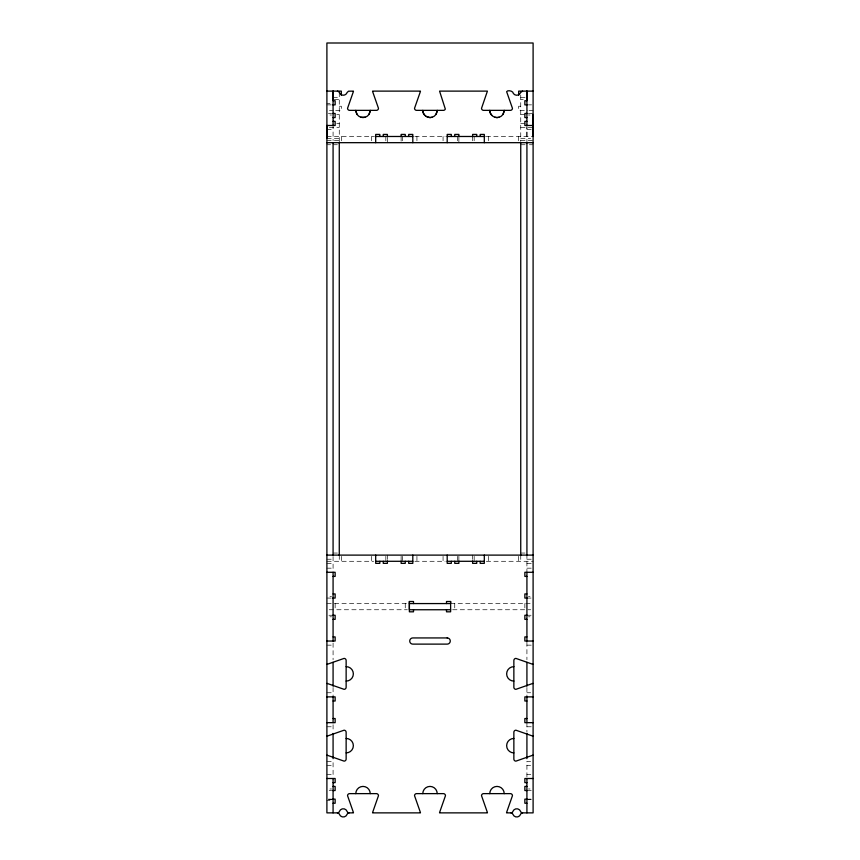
<?xml version="1.0" encoding="UTF-8"?>
<svg xmlns="http://www.w3.org/2000/svg" width="860" height="860" viewBox="0 0 860 860"><rect width="100%" height="100%" fill="white"/><g stroke="black" fill="none" stroke-linecap="round" stroke-linejoin="round"><path stroke-width="0.64" stroke-dasharray="4.3 3.22" d="M526.922 136.482L526.922 127.43M326.897 800.671L329.982 800.585M333.078 97.309L339.27 97.309M520.741 97.309L525.686 97.309M334.314 99.362L339.27 99.362M520.741 99.362L523.213 99.362M326.897 104.866L331.605 104.866M528.395 104.866L531.566 104.866M339.259 106.242L341.323 106.242L341.323 110.359L334.314 110.359M520.73 106.242L518.677 106.242L518.677 110.359L527.857 110.359M329.52 110.359L333.454 110.359M529.169 110.359L533.103 110.359M328.434 113.456L331.605 113.456M528.395 113.456L533.103 113.456M336.787 114.487L339.27 114.487M520.73 114.487L525.686 114.487M329.982 115.004L331.53 115.004M528.47 115.004L530.018 115.004M336.787 123.421L339.27 123.421M520.73 123.421L525.686 123.421M329.369 127.549L339.27 127.549M520.73 127.549L533.103 127.549M326.897 129.613L333.078 129.613M526.922 129.613L533.103 129.613M326.897 136.482L373.756 136.482M414.875 136.482L445.125 136.482M486.244 136.482L533.103 136.482M326.897 138.546L339.27 138.546M520.741 138.546L530.631 138.546M326.897 140.61L339.27 140.61M520.741 140.61L533.103 140.61M326.897 144.738L330.606 144.738M333.078 144.738L338.023 144.738M520.741 144.738L525.686 144.738M529.394 144.738L533.103 144.738M333.078 553.044L338.023 553.044M520.741 553.044L525.686 553.044M326.897 559.226L333.078 559.226M526.922 559.226L533.103 559.226M326.897 561.29L373.638 561.29M414.875 561.29L445.125 561.29M486.362 561.29L533.103 561.29M326.897 563.354L333.078 563.354M526.922 563.354L533.103 563.354M326.897 568.17L333.078 568.17M526.922 568.17L533.103 568.17M329.982 596.517L331.53 596.517M528.47 596.517L530.018 596.517M326.897 598.066L333.078 598.066M527.212 598.066L531.05 598.066M326.897 603.57L409.381 603.57M450.618 603.57L533.103 603.57M329.251 609.751L407.317 609.751M452.683 609.751L530.749 609.751M328.95 615.255L332.788 615.255M526.922 615.255L531.05 615.255M329.982 616.803L331.53 616.803M528.47 616.803L530.018 616.803M326.897 645.15L333.078 645.15M526.922 645.15L533.103 645.15M326.897 692.751L333.078 692.751M526.922 692.751L530.631 692.751M326.897 726.775L333.078 726.775M526.922 726.775L533.103 726.775M326.897 761.326L333.078 761.326L333.078 777.472M530.631 761.326L526.922 761.326L526.922 777.472M326.897 765.443L333.078 765.443M526.922 765.443L530.631 765.443M326.897 774.387L333.078 774.387M526.922 774.387L530.792 774.387M329.982 788.986L331.53 788.986M528.47 788.986L530.018 788.986M329.208 790.534L331.605 790.534M526.922 790.534L533.103 790.534M328.434 799.123L331.605 799.123M528.395 799.123L531.05 799.123M328.434 799.381L333.078 799.381M526.922 799.381L531.566 799.381M326.897 103.318L329.982 103.404M526.922 124.453L526.922 142.674M526.922 554.216L526.922 572.287M526.922 642.054L526.922 659.695M526.922 687.462L526.922 696.88M526.922 722.658L526.922 732.096M524.858 603.57L524.858 609.751M520.741 95.073L520.741 141.438M520.741 555.108L520.741 561.29M518.677 136.482L518.677 141.438M518.677 556.345L518.677 561.29M488.426 136.482L488.426 141.438M488.426 556.345L488.426 561.29M474.161 136.482L474.161 141.438M474.161 556.345L474.161 561.29M472.613 136.482L472.613 142.674M472.613 555.108L472.613 560.053M458.875 137.718L458.875 142.674M458.875 556.28L458.875 560.053M457.327 136.482L457.327 141.438M457.327 556.345L457.327 561.29M454.746 603.57L454.746 609.751M443.061 136.482L443.061 141.438M443.061 556.345L443.061 561.29M416.939 136.482L416.939 141.438M416.939 556.345L416.939 561.29M405.254 603.57L405.254 609.751M402.673 136.482L402.673 141.438M402.673 556.345L402.673 561.29M401.125 137.643L401.125 141.126M401.125 556.28L401.125 560.053M387.387 137.718L387.387 142.674M387.387 555.108L387.387 560.053M385.839 136.482L385.839 141.438M385.839 556.345L385.839 561.29M371.574 136.482L371.574 141.438M371.574 556.345L371.574 561.29M341.323 136.482L341.323 141.438M341.323 556.345L341.323 561.29M339.27 92.439L339.27 142.674M339.27 555.108L339.27 561.29M335.142 603.57L335.142 609.751M333.078 124.453L333.078 140.61M333.078 556.581L333.078 571.255M333.078 643.087L333.078 659.695M333.078 687.462L333.078 695.847M333.078 724.722L333.078 732.096"/><path stroke-width="1.29" d="M326.897 138.374L326.897 125.485L335.142 125.485L335.142 121.368L333.078 121.368M413.499 603.57L413.499 601.505L409.381 601.505L409.381 609.751L450.618 609.751M446.501 603.57L446.501 601.505L450.618 601.505L450.618 603.57L409.381 603.57M533.103 136.482L533.103 114.487M369.015 114.369L370.23 110.359A7.213 7.213 0 0 1 363.017 117.583A7.213 7.213 0 0 1 355.803 110.37L357.007 114.369M435.998 114.369L437.213 110.359A7.213 7.213 0 0 1 430.011 117.583L425.754 116.207M502.992 114.369L504.207 110.359A7.213 7.213 0 0 1 496.994 117.583L494.758 117.229M365.242 117.229L360.781 117.229M432.225 117.229L430 117.583A7.213 7.213 0 0 1 422.798 110.37L423.335 113.122L424.894 115.466M499.219 117.229L496.983 117.583A7.213 7.213 0 0 1 489.781 110.359L490.318 113.122L491.877 115.466M522.568 91.117L520.633 92.493A4.128 4.128 0 0 1 513.431 93.579C513.216 90.601 507.185 89.924 506.647 91.708L512.452 108.306A2.064 2.064 0 0 1 510.388 110.359L483.578 110.359A2.064 2.064 0 0 1 481.525 108.306L487.416 91.117L439.567 91.117L445.319 109.059A2.064 2.064 0 0 1 443.405 110.359L416.595 110.359A2.064 2.064 0 0 1 414.531 108.306L420.346 91.708A2.064 2.064 0 0 0 420.433 91.117L372.584 91.117A2.064 2.064 0 0 0 372.67 91.708L378.475 108.306A2.064 2.064 0 0 1 376.422 110.359L349.612 110.359A2.064 2.064 0 0 1 347.548 108.306L353.352 91.708A2.064 2.064 0 0 0 353.438 91.117L348.483 91.214L347.15 92.493A4.128 4.128 0 0 1 339.947 93.579L339.077 91.945L337.432 91.117M326.897 91.117L341.323 91.117L341.323 95.245M533.103 91.117L518.677 91.117L518.677 95.245M332.788 104.866L335.142 104.866L335.142 100.738L333.078 100.738L333.078 91.117L333.078 125.485M527.212 104.866L524.858 104.866L524.858 100.738L526.922 100.738L526.922 91.117L526.922 125.485M332.788 113.456L335.142 113.456L335.142 117.583L333.078 117.583M527.212 113.456L524.858 113.456L524.858 117.583L526.922 117.583M526.922 121.368L524.858 121.368L524.858 125.485L533.103 125.485M375.1 136.482L412.811 136.482M447.189 136.482L484.9 136.482M326.897 142.674L533.103 142.674M326.897 555.108L533.103 555.108M375.691 561.29L412.811 561.29M447.189 561.29L484.309 561.29M326.897 572.287L335.142 572.287L335.142 576.415L333.078 576.415M533.103 572.287L524.858 572.287L524.858 576.415L526.922 576.415M333.078 593.938L335.142 593.938L335.142 598.066L332.788 598.066M526.922 593.938L524.858 593.938L524.858 598.066L527.212 598.066M332.788 615.255L335.142 615.255L335.142 619.372L333.078 619.372M527.212 615.255L524.858 615.255L524.858 619.372L526.922 619.372M333.078 636.905L335.142 636.905L335.142 641.033L326.897 641.033M526.922 636.905L524.858 636.905L524.858 641.033L533.103 641.033M326.897 696.88L335.142 696.88L335.142 701.008L333.078 701.008M533.103 696.88L524.858 696.88L524.858 701.008L526.922 701.008M333.078 718.53L335.142 718.53L335.142 722.658L326.897 722.658M526.922 718.53L524.858 718.53L524.858 722.658L533.103 722.658M326.897 778.504L335.142 778.504L335.142 782.632L333.078 782.632M533.103 778.504L524.858 778.504L524.858 782.632L526.922 782.632M333.078 786.416L335.142 786.416L335.142 790.534L332.788 790.534M526.922 786.416L524.858 786.416L524.858 790.534L527.331 790.534M332.669 799.123L335.142 799.123L335.142 803.251L333.078 803.251M527.212 799.123L524.858 799.123L524.858 803.251L526.922 803.251M337.432 812.872L326.897 812.872L326.897 43L533.103 43L533.103 812.872L522.568 812.872A2.064 2.064 0 0 0 520.633 814.248A4.128 4.128 0 0 1 512.85 814.248A2.064 2.064 0 0 0 510.904 812.872L506.562 812.872A2.064 2.064 0 0 1 506.647 812.281L512.452 795.693A2.064 2.064 0 0 0 510.388 793.63L483.578 793.63A2.064 2.064 0 0 0 481.525 795.693L487.33 812.281A2.064 2.064 0 0 1 487.416 812.872L439.567 812.872A2.064 2.064 0 0 1 439.654 812.281L445.469 795.693A2.064 2.064 0 0 0 443.405 793.63L416.595 793.63A2.064 2.064 0 0 0 414.531 795.693L420.346 812.281A2.064 2.064 0 0 1 420.433 812.872L372.584 812.872A2.064 2.064 0 0 1 372.67 812.281L378.475 795.693A2.064 2.064 0 0 0 376.422 793.63L349.612 793.63A2.064 2.064 0 0 0 347.548 795.693L353.352 812.281A2.064 2.064 0 0 1 353.438 812.872L349.096 812.872A2.064 2.064 0 0 1 347.15 811.496A4.128 4.128 0 0 0 339.367 811.496A2.064 2.064 0 0 1 337.432 812.872A2.064 2.064 0 0 1 339.367 814.248A4.128 4.128 0 0 0 347.15 814.248A2.064 2.064 0 0 1 349.096 812.872M526.922 142.674L526.922 555.108M526.922 572.287L526.922 641.033M526.922 662.34L526.922 686.14M526.922 696.88L526.922 722.658M526.922 733.419L526.922 758.66M526.922 778.504L526.922 812.872M520.741 142.674L520.741 555.399M484.309 142.674L484.309 134.418L480.181 134.418L480.181 136.482M484.309 555.108L484.309 563.354L480.181 563.354L480.181 561.29M476.741 136.482L476.741 134.418L472.613 134.418L472.613 136.783M476.741 561.29L476.741 563.354L472.613 563.354L472.613 561M458.875 136.783L458.875 134.418L454.746 134.418L454.746 136.482M458.875 561L458.875 563.354L454.746 563.354L454.746 561.29M451.306 136.482L451.306 134.418L447.189 134.418L447.189 142.674M451.306 561.29L451.306 563.354L447.189 563.354L447.189 555.108M450.618 601.505L450.618 611.815L446.501 611.815L446.501 609.751M413.499 609.751L413.499 611.815L409.381 611.815L409.381 601.505M412.811 142.674L412.811 134.418L408.693 134.418L408.693 136.482M412.811 555.108L412.811 563.354L408.693 563.354L408.693 561.29M405.254 136.482L405.254 134.418L401.125 134.418L401.125 136.783M405.254 561.29L405.254 563.354L401.125 563.354L401.125 561M387.387 136.783L387.387 134.418L383.259 134.418L383.259 136.482M387.387 561L387.387 563.354L383.259 563.354L383.259 561.29M379.819 136.482L379.819 134.418L375.691 134.418L375.691 142.674M379.819 561.29L379.819 563.354L375.691 563.354L375.691 555.108M339.27 142.674L339.27 555.399M333.078 142.674L333.078 555.108M333.078 572.287L333.078 641.033M333.078 662.34L333.078 686.14M333.078 696.88L333.078 722.658M333.078 733.419L333.078 758.66M333.078 778.504L333.078 812.872M326.897 664.296A2.064 2.064 0 0 0 327.477 664.21L344.075 658.405A2.064 2.064 0 0 1 346.139 660.458L346.139 687.269A2.064 2.064 0 0 1 344.075 689.333L327.477 683.528A2.064 2.064 0 0 0 326.897 683.442M346.139 666.65A7.213 7.213 0 0 1 353.352 673.864A7.213 7.213 0 0 1 346.139 681.088M326.897 736.096A2.064 2.064 0 0 0 327.477 736.009L344.075 730.204A2.064 2.064 0 0 1 346.139 732.268L346.139 759.068A2.064 2.064 0 0 1 344.075 761.132L327.477 755.327A2.064 2.064 0 0 0 326.897 755.241M346.139 738.45A7.213 7.213 0 0 1 353.352 745.663A7.213 7.213 0 0 1 346.139 752.887M533.103 755.241A2.064 2.064 0 0 0 532.523 755.327L515.925 761.132A2.064 2.064 0 0 1 513.861 759.068L513.861 732.268A2.064 2.064 0 0 1 515.925 730.204L532.523 736.009A2.064 2.064 0 0 0 533.103 736.096M533.103 683.442A2.064 2.064 0 0 0 532.523 683.528L515.925 689.333A2.064 2.064 0 0 1 513.861 687.269L513.861 660.458A2.064 2.064 0 0 1 515.925 658.405L532.523 664.21A2.064 2.064 0 0 0 533.103 664.296M513.861 752.887A7.213 7.213 0 0 1 506.647 745.663A7.213 7.213 0 0 1 513.861 738.45M513.861 681.088A7.213 7.213 0 0 1 506.647 673.864A7.213 7.213 0 0 1 513.861 666.65M510.904 812.872A2.064 2.064 0 0 0 512.85 811.496A4.128 4.128 0 0 1 520.633 811.496A2.064 2.064 0 0 0 522.568 812.872M489.77 793.63A7.213 7.213 0 0 1 496.983 786.416A7.213 7.213 0 0 1 504.207 793.63M422.787 793.63A7.213 7.213 0 0 1 430 786.416A7.213 7.213 0 0 1 437.213 793.63M355.793 793.63A7.213 7.213 0 0 1 363.017 786.416A7.213 7.213 0 0 1 370.23 793.63M447.189 637.937L412.811 637.937A3.096 3.096 0 0 0 409.725 641.033A3.096 3.096 0 0 0 412.811 644.118L447.189 644.118A3.096 3.096 0 0 0 450.274 641.033A3.096 3.096 0 0 0 447.189 637.937"/></g></svg>
